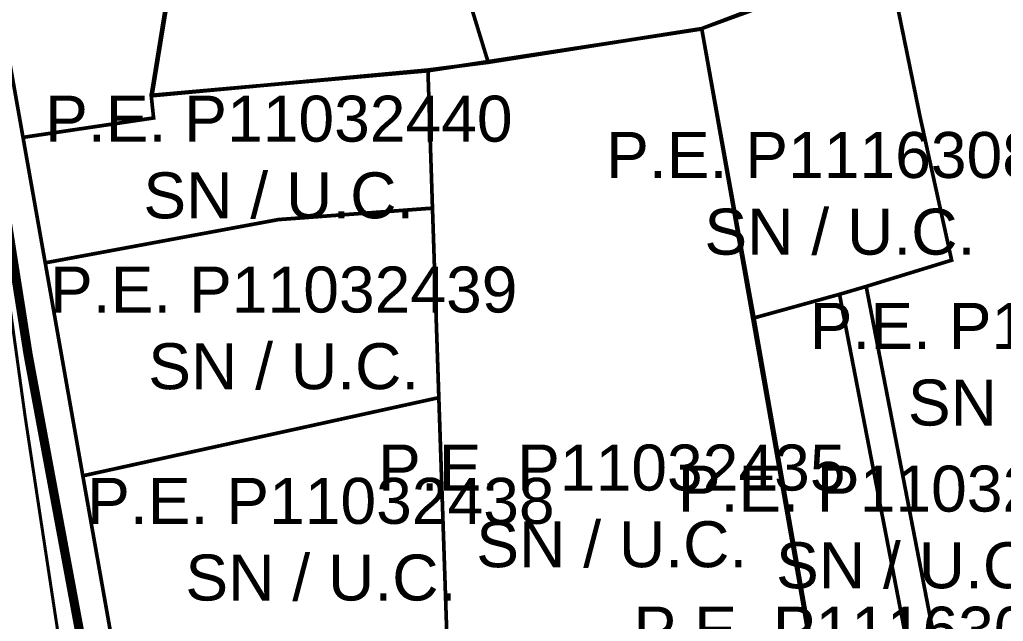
# Model space of a CAD drawing. Header units: metres. Extents: x 561401 to 594056, y 8460144 to 8508504.
# Drawn here: x 586890.5 to 586944, y 8501098.3 to 8501131 of the extents above; entities that cross this region are included whole.
import ezdxf

# ---------------------------------------------------------------- set-up
doc = ezdxf.new("R2010")
doc.units = ezdxf.units.M
for name, color, linetype in [('1.1. DERECHO DE VIA', 230, 'Continuous'), ('1.1. VIA EXISTENTE', 252, 'Continuous'), ('1.2. AFECTADOS BASE GRAFICA SUNARP', 150, 'Continuous'), ('1.2. BASE GRAFICA SUNARP', 150, 'Continuous'), ('1.3 ETIQUETA P.E. Y U.C.', 1, 'Continuous')]:
    doc.layers.add(name, color=color, linetype=linetype)
doc.styles.add('Arial', font='arial.ttf', dxfattribs={"height": 1})

msp = doc.modelspace()

# ---------------------------------------------------------------- linework, layer by layer
at = {"layer": '1.1. DERECHO DE VIA', "color": 230, "linetype": 'Continuous', "lineweight": 40, "ltscale": 0.2, "const_width": 0.5}
msp.add_lwpolyline([(586861.628, 8501289.778), (586864.962, 8501270.058), (586868.296, 8501250.338), (586871.63, 8501230.618), (586875.221, 8501208.029), (586875.969, 8501190.92), (586880.872, 8501171.429), (586884.788, 8501151.976), (586887.866, 8501132.238), (586890.935, 8501112.786), (586894.65, 8501092.82), (586897.914, 8501073.088), (586901.332, 8501053.382), (586904.732, 8501033.674), (586907.839, 8501013.917), (586911.842, 8500994.322), (586915.772, 8500974.713), (586919.413, 8500955.047), (586922.948, 8500935.362), (586926.483, 8500915.677), (586930.056, 8500895.998)], dxfattribs=at)
at = {"layer": '1.1. VIA EXISTENTE', "color": 253, "linetype": 'Continuous', "lineweight": 40, "ltscale": 0.2, "true_color": 0x84a4a6}
msp.add_lwpolyline([(586859.205, 8501294.206), (586862.647, 8501274.612), (586867.867, 8501237.218), (586872.495, 8501208.979), (586874.872, 8501189.475), (586877.389, 8501178.044), (586879.892, 8501170.487), (586881.83, 8501159.313), (586888.162, 8501128.125), (586890.779, 8501109.395), (586892.896, 8501095.441), (586897.278, 8501072.281), (586899.268, 8501063.972), (586902.491, 8501043.532), (586905.354, 8501025.508), (586908.297, 8501010.152), (586910.921, 8500995.071), (586913.77, 8500982.928), (586917.06, 8500960.889), (586919.597, 8500944.923), (586924.89, 8500913.432)], dxfattribs=at)
at = {"layer": '1.2. AFECTADOS BASE GRAFICA SUNARP', "color": 64, "linetype": 'Continuous', "lineweight": -3, "const_width": 0.2}
msp.add_lwpolyline([(586895.983, 8501094.516), (586893.912, 8501106.192), (586891.867, 8501117.77), (586890.658, 8501124.59), (586887.458, 8501142.629), (586885.466, 8501153.944), (586885.578, 8501154.001), (586883.009, 8501166.987), (586895.242, 8501170.77), (586895.211, 8501170.84), (586898.697, 8501171.838), (586905.815, 8501174.122), (586910.464, 8501175.548), (586910.52, 8501175.567), (586920.202, 8501178.591), (586929.693, 8501181.559), (586959.576, 8501190.904)], dxfattribs=at)
at = {"layer": '1.2. BASE GRAFICA SUNARP', "color": 64, "linetype": 'Continuous', "lineweight": -3, "const_width": 0.2}
for points in [[(586921.405, 8501149.125), (586910.657, 8501145.988), (586915.969, 8501128.667), (586927.584, 8501130.503), (586930.345, 8501131.503), (586921.405, 8501149.125)], [(586910.657, 8501145.988), (586899.763, 8501142.995), (586899.752, 8501139.535), (586897.679, 8501126.852), (586912.63, 8501128.245), (586915.969, 8501128.667), (586910.657, 8501145.988)], [(586899.689, 8501139.602), (586899.868, 8501144.496), (586887.458, 8501142.629), (586890.658, 8501124.59), (586897.763, 8501125.645), (586897.632, 8501126.876), (586899.689, 8501139.602)], [(586943.099, 8501082.579), (586960.383, 8501087.425), (586947.632, 8501137.358), (586937.754, 8501134.074), (586939.468, 8501125.705), (586941.184, 8501117.913), (586936.535, 8501116.486), (586935.083, 8501116.059), (586941.646, 8501082.151), (586943.099, 8501082.579)], [(586927.584, 8501130.503), (586930.435, 8501114.776), (586935.083, 8501116.059), (586936.535, 8501116.486), (586941.184, 8501117.913), (586939.468, 8501125.705), (586937.754, 8501134.074), (586933.977, 8501132.933), (586927.584, 8501130.503)], [(586927.591, 8501130.482), (586912.691, 8501128.209), (586912.937, 8501120.742), (586913.713, 8501097.679), (586915.802, 8501074.916), (586936.354, 8501080.669), (586927.591, 8501130.482)], [(586912.691, 8501128.209), (586897.632, 8501126.876), (586897.763, 8501125.645), (586890.658, 8501124.59), (586891.867, 8501117.77), (586904.549, 8501120.12), (586912.937, 8501120.742), (586912.691, 8501128.209)], [(586912.937, 8501120.742), (586904.549, 8501120.12), (586891.867, 8501117.77), (586893.912, 8501106.192), (586913.282, 8501110.441), (586912.937, 8501120.742)], [(586943.099, 8501082.579), (586936.535, 8501116.486), (586935.083, 8501116.059), (586941.646, 8501082.151), (586943.099, 8501082.579)], [(586936.418, 8501080.726), (586941.646, 8501082.151), (586935.083, 8501116.059), (586930.435, 8501114.776), (586936.418, 8501080.726)], [(586913.282, 8501110.441), (586893.912, 8501106.192), (586895.983, 8501094.516), (586913.713, 8501097.679), (586913.282, 8501110.441)]]:
    msp.add_lwpolyline(points, close=True, dxfattribs=at)

# ---------------------------------------------------------------- texts
at = {"layer": '1.3 ETIQUETA P.E. Y U.C.', "color": 1, "char_height": 2.5, "attachment_point": 5, "style": 'Arial'}
for s, insert in [('P.E. P11032440\\PSN / U.C.', (586904.578, 8501123.504)), ('P.E. P11163085\\PSN / U.C.', (586935.103, 8501121.53)), ('P.E. P11032439\\PSN / U.C.', (586904.842, 8501114.217)), ('P.E. P11032434\\PSN / U.C.', (586946.175, 8501112.242)), ('P.E. P11032435\\PSN / U.C.', (586922.691, 8501104.54)), ('P.E. P11032434\\PSN / U.C.', (586939.001, 8501103.395)), ('P.E. P11032438\\PSN / U.C.', (586906.864, 8501102.73)), ('P.E. P11163084\\PSN / U.C.', (586936.592, 8501095.729))]:
    msp.add_mtext(s, dxfattribs=dict(at, insert=insert))

doc.saveas('drawing.dxf')
